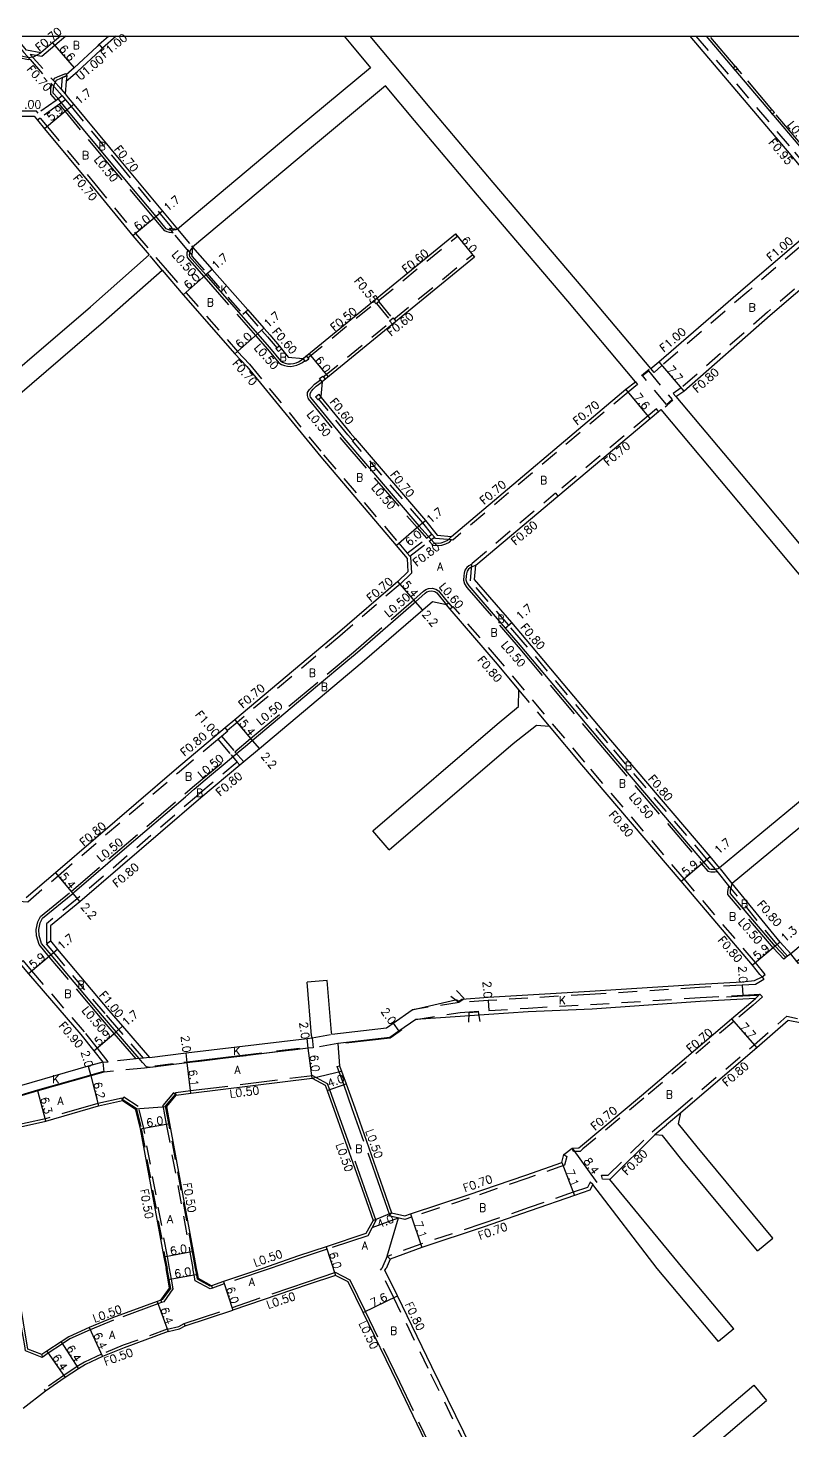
# Model space of a CAD drawing. Header units: metres. Extents: x -8800 to -8000, y -111600 to -110998.
# Drawn here: x -8446.2 to -8293.2, y -111278.8 to -110998.4 of the extents above; entities that cross this region are included whole.
import ezdxf

# ---------------------------------------------------------------- set-up
doc = ezdxf.new("R2010")
doc.units = ezdxf.units.M
doc.header["$LTSCALE"] = 2.5
for name, pattern in [('22320', [2.5, 1.5, -1]), ('22330', [4, 3, -1]), ('51070', [2.5, 1.5, -1])]:
    doc.linetypes.add(name, pattern=pattern)
for name, color, linetype in [('2101000', 7, 'Continuous'), ('2101001', 1, 'Continuous'), ('2102000', 4, 'Continuous'), ('2102001', 191, 'Continuous'), ('2213000', 3, 'Continuous'), ('2227000', 1, 'Continuous'), ('2231000', 4, 'Continuous'), ('2232000', 120, '22320'), ('2233000', 120, '22330'), ('2235000', 4, 'Continuous'), ('5107000', 4, '51070'), ('6165200', 90, '61300'), ('9107000', 139, 'Continuous'), ('9201100', 215, 'Continuous'), ('9201500', 222, 'Continuous'), ('9202100', 82, 'Continuous'), ('9202200', 82, 'Continuous'), ('9203500', 155, 'Continuous'), ('999', 7, 'Continuous')]:
    doc.layers.add(name, color=color, linetype=linetype)
doc.styles.add('Dm_Anotation', font='txt.shx', dxfattribs={"bigfont": 'pscdm.shx'})
doc.linetypes.add('61300', pattern='A,2,-0.75,[1,dmdr.shx,S=0.15,R=0,X=0,Y=0],-0.75', length=3.5)

msp = doc.modelspace()

# ---------------------------------------------------------------- linework, layer by layer
at = {"layer": '2101000'}
for points in [[(-8439.7, -111000), (-8441.27, -111001.33), (-8443.64, -111003.32), (-8446.49, -111002.78), (-8446.83, -111002.4), (-8448.44, -111000.48), (-8448.85, -111000)], [(-8428.57, -111000), (-8431.28, -111002.38), (-8431.94, -111001.62), (-8432.39, -111002.03), (-8436.95, -111006.32), (-8438.53, -111007.69), (-8438.44, -111007.94), (-8438.54, -111009.02), (-8438.76, -111011.52), (-8438.13, -111012.3), (-8437.02, -111013.64), (-8427.65, -111024.95), (-8419.29, -111034.98), (-8416.28, -111038.58)], [(-8447.74, -111015.97), (-8444.94, -111016), (-8444.3, -111016.77), (-8442.87, -111018.49), (-8433.38, -111029.95), (-8425.2, -111039.91), (-8421.95, -111043.73)], [(-8321.67, -111066.46), (-8320.09, -111065.1), (-8302.72, -111050.12), (-8292.57, -111041.42), (-8284.7, -111034.68)], [(-8413.27, -111042.19), (-8409.38, -111046.61), (-8402.25, -111054.72), (-8399.03, -111058.39), (-8398.38, -111059.13), (-8397.85, -111059.73)], [(-8316.66, -111072.04), (-8315.06, -111070.93), (-8297.81, -111055.78), (-8287.69, -111047.12), (-8282.79, -111042.61)], [(-8419.35, -111046.77), (-8415.16, -111051.69), (-8404.8, -111063.49), (-8402.43, -111066.04), (-8387.62, -111084.12), (-8372.6, -111101.79), (-8370.39, -111104.39), (-8370.26, -111107.08), (-8372.26, -111109), (-8384.28, -111119.41), (-8404.81, -111136.64), (-8406.75, -111138.26), (-8416.49, -111146.43), (-8440.69, -111167.22), (-8446.52, -111172.23)], [(-8397.85, -111059.73), (-8396, -111061.93), (-8395.48, -111062.53), (-8394.16, -111064.14)], [(-8381.77, -111079.27), (-8380.76, -111080.45), (-8366.73, -111096.8), (-8364.37, -111099.72), (-8361.48, -111100.01), (-8326.65, -111070.58), (-8324.7, -111069.07)], [(-8387.67, -111072.06), (-8387.56, -111072.2), (-8381.77, -111079.27)], [(-8307.9, -111166.26), (-8309.82, -111164.01), (-8329.65, -111140.76), (-8346.55, -111120.6), (-8349.46, -111117.23), (-8356.9, -111108.64), (-8356.65, -111105.75), (-8340.22, -111091.92), (-8321.76, -111076.4), (-8320.1, -111075), (-8319.78, -111074.73), (-8319.69, -111074.65)], [(-8348.03, -111130.67), (-8352.31, -111125.55), (-8361.79, -111114.51), (-8362.5, -111113.67), (-8365.33, -111113.05), (-8367.26, -111114.72), (-8379.35, -111125.2), (-8399.93, -111142.46), (-8403.06, -111145.09), (-8403.83, -111145.73), (-8411.6, -111152.25), (-8435.83, -111173.06), (-8441.72, -111177.85), (-8441.72, -111180.85), (-8440.28, -111182.56), (-8430.02, -111194.75), (-8427.28, -111197.9), (-8421.88, -111204.17), (-8414.59, -111203.26), (-8390.39, -111200.34), (-8389.36, -111200.23)], [(-8385.42, -111199.5), (-8374.53, -111198.21), (-8373.2, -111197.29), (-8369.38, -111194.64), (-8360.73, -111192.67), (-8360.46, -111192.62), (-8360.07, -111192.92), (-8359.44, -111192.48), (-8354.15, -111192.14), (-8346.24, -111191.63), (-8333.85, -111190.93), (-8311.9, -111189.54), (-8303.39, -111189.06), (-8300.93, -111188.8), (-8299.41, -111188.07), (-8299.83, -111187.56), (-8301.36, -111185.68), (-8315.61, -111168.94), (-8335.48, -111145.64), (-8341.92, -111137.96)], [(-8282.79, -111174.07), (-8291.19, -111181.4), (-8293.69, -111183.45), (-8295.82, -111181.08), (-8305.37, -111169.37)], [(-8282.79, -111207.4), (-8289.37, -111199.73), (-8291.47, -111197.33), (-8294.22, -111196.78), (-8300.47, -111202.22), (-8315.66, -111215.21)], [(-8412.49, -111246.32), (-8413.11, -111242.97), (-8417.84, -111217.34), (-8418.46, -111213.98), (-8416.55, -111211.67), (-8413.61, -111211.3), (-8389.4, -111208.27), (-8386.75, -111209.7), (-8386.37, -111210.77), (-8384.63, -111215.6), (-8378.96, -111231.63), (-8377.2, -111236.73), (-8378.61, -111239.37), (-8386.55, -111242), (-8392.12, -111243.85), (-8399.32, -111246.32)], [(-8448.88, -111246.32), (-8451.85, -111227.71), (-8452.89, -111221.46), (-8451.37, -111218.87), (-8450.1, -111218.56), (-8442.59, -111216.9), (-8432.09, -111213.85), (-8427.27, -111212.77), (-8424.76, -111214.42), (-8423.74, -111218.43), (-8419.01, -111244.06), (-8418.58, -111246.32)], [(-8320.83, -111219.61), (-8329.85, -111228.53)], [(-8333.26, -111229.57), (-8333.85, -111230.71), (-8336.92, -111231.76), (-8345.77, -111234.83), (-8355.2, -111238.09), (-8367.42, -111242.14), (-8373.8, -111244.5), (-8374.59, -111246.32)], [(-8443.44, -111263.56), (-8446.23, -111262.46), (-8446.35, -111261.7), (-8448.63, -111247.9), (-8448.88, -111246.32)], [(-8419.64, -111252.69), (-8417.87, -111250.27), (-8418.16, -111248.6), (-8418.58, -111246.32)], [(-8409.48, -111249.79), (-8412.11, -111248.36), (-8412.25, -111247.56), (-8412.49, -111246.32)], [(-8399.32, -111246.32), (-8407.1, -111248.98), (-8409.48, -111249.79)], [(-8384.72, -111247.72), (-8390.19, -111249.53), (-8405.23, -111254.68)], [(-8382.14, -111249.04), (-8384.72, -111247.72)], [(-8345.81, -111306.37), (-8349.49, -111298.54), (-8365.45, -111266.01), (-8372.33, -111251.84), (-8374.82, -111246.71), (-8374.59, -111246.32)], [(-8350.48, -111314.29), (-8355.68, -111303.84), (-8356.56, -111302.06), (-8372.31, -111269.3), (-8379.17, -111255.15), (-8382.14, -111249.04)], [(-8419.64, -111252.69), (-8420.38, -111252.96), (-8429.28, -111256.21), (-8433.94, -111258.15), (-8438.03, -111260), (-8439.55, -111261), (-8442.41, -111262.89), (-8443.44, -111263.56)], [(-8415.87, -111258.41), (-8414.77, -111257.84), (-8405.23, -111254.68)], [(-8418.18, -111258.97), (-8426.95, -111262.18), (-8431.28, -111263.97), (-8434.67, -111265.52), (-8436.1, -111266.39), (-8438.76, -111268.14), (-8442.66, -111270.9), (-8447.17, -111274.33)], [(-8418.18, -111258.97), (-8415.87, -111258.41)]]:
    msp.add_lwpolyline(points, dxfattribs=at)
at = {"layer": '2101000', "elevation": 9.17}
msp.add_lwpolyline([(-8313.89, -111000), (-8293.67, -111023.77), (-8285.4, -111033.79), (-8284.7, -111034.68)], dxfattribs=at)
at = {"layer": '2101000', "color": 244, "flags": 128}
for points in [[(-8394.16, -111064.14), (-8391.18, -111064.43), (-8360.72, -111039.5)], [(-8356.92, -111044.15), (-8387.38, -111069.08), (-8387.67, -111072.06)]]:
    msp.add_lwpolyline(points, dxfattribs=at)
at = {"layer": '2101000'}
for points in [[(-8488.95, -111215.48), (-8488.88, -111214.08), (-8485.31, -111211.37), (-8469.37, -111199.35), (-8450.63, -111185.11), (-8447.84, -111185.38), (-8446.1, -111187.45), (-8435.6, -111199.6), (-8433.03, -111202.87), (-8431.25, -111205.13), (-8434.14, -111205.91), (-8452.13, -111211.13), (-8455.79, -111212.06), (-8462.14, -111213.87), (-8474.83, -111217.93), (-8484.64, -111220.15), (-8486.66, -111219.59)], [(-8368.62, -111196.55), (-8372.06, -111198.93), (-8373.81, -111200.14), (-8384.21, -111201.37), (-8383.89, -111205.85), (-8382.6, -111209.42), (-8380.87, -111214.24), (-8375.22, -111230.21), (-8373.49, -111235.23), (-8370.85, -111235.81), (-8369.74, -111235.43), (-8358.21, -111231.64), (-8346.68, -111227.71), (-8339.47, -111225.14), (-8339.04, -111223.58), (-8337.36, -111222.29), (-8336.06, -111222.25), (-8335.69, -111221.93), (-8323.5, -111211.78), (-8305.54, -111196.42), (-8301.64, -111193.18), (-8300.75, -111192.36), (-8303.28, -111192.51), (-8311.8, -111192.98), (-8333.37, -111194.54), (-8346.16, -111195.07), (-8354.03, -111195.58), (-8359.78, -111195.95)]]:
    msp.add_lwpolyline(points, close=True, dxfattribs=at)
at = {"layer": '2101001', "color": 244, "flags": 128}
msp.add_lwpolyline([(-8360.72, -111039.5), (-8356.92, -111044.15)], dxfattribs=at)
at = {"layer": '2102000'}
for points in [[(-8383, -111000), (-8381.66, -111001.57), (-8377.73, -111006.29), (-8392.55, -111018.65), (-8416.28, -111038.58)], [(-8321.67, -111066.46), (-8335.17, -111050.39), (-8353.19, -111029.27), (-8365.78, -111014.35), (-8377.77, -111000)], [(-8324.7, -111069.07), (-8338.23, -111052.97), (-8356.32, -111031.76), (-8368.88, -111016.88), (-8374.72, -111009.89), (-8389.51, -111022.23), (-8413.27, -111042.19)], [(-8459.53, -111076.25), (-8433.7, -111054.09), (-8421.95, -111043.73)], [(-8456.92, -111079.29), (-8431.07, -111057.11), (-8419.35, -111046.77)], [(-8316.66, -111072.04), (-8301.1, -111090.51), (-8287.26, -111107.05), (-8282.79, -111112.22)], [(-8319.69, -111074.65), (-8304.13, -111093.12), (-8290.33, -111109.62), (-8282.79, -111118.37)], [(-8377.25, -111158.83), (-8352.37, -111137.56), (-8348.11, -111134.03), (-8348.03, -111130.67)], [(-8374, -111162.63), (-8349.2, -111141.42), (-8344.52, -111137.76), (-8341.92, -111137.96)], [(-8282.79, -111145.48), (-8292.93, -111153.84), (-8307.9, -111166.26)], [(-8282.79, -111150.67), (-8290.36, -111156.9), (-8305.37, -111169.37)], [(-8385.42, -111199.5), (-8385.51, -111199.14), (-8386.39, -111188.79)], [(-8389.36, -111200.23), (-8389.47, -111199.79), (-8390.37, -111189.13)], [(-8297.25, -111240.26), (-8312.4, -111222.05), (-8316.13, -111217.4), (-8315.66, -111215.21)], [(-8300.32, -111242.82), (-8315.47, -111224.62), (-8319.35, -111219.77), (-8320.83, -111219.61)], [(-8320.38, -111246.32), (-8333.26, -111229.57)], [(-8315.16, -111246.32), (-8329.85, -111228.53)], [(-8308.11, -111260.95), (-8320.38, -111246.32)], [(-8305.05, -111258.38), (-8315.16, -111246.32)], [(-8345.81, -111306.37), (-8343.38, -111305.6), (-8338.24, -111302.12), (-8329.13, -111293.53), (-8301.09, -111269.7)], [(-8344.79, -111311.61), (-8344.23, -111311.21), (-8343.81, -111310.92), (-8335.71, -111305.23), (-8326.46, -111296.51), (-8298.5, -111272.74)]]:
    msp.add_lwpolyline(points, dxfattribs=at)
at = {"layer": '2102001'}
for points in [[(-8374, -111162.63), (-8377.25, -111158.83)], [(-8386.39, -111188.79), (-8390.37, -111189.13)], [(-8300.32, -111242.82), (-8297.25, -111240.26)], [(-8305.05, -111258.38), (-8308.11, -111260.95)], [(-8301.09, -111269.7), (-8298.5, -111272.74)]]:
    msp.add_lwpolyline(points, dxfattribs=at)
at = {"layer": '2213000'}
for points in [[(-8451.07, -111000), (-8449.74, -111001.58), (-8448.13, -111003.49), (-8447.77, -111003.89), (-8446.09, -111004.23), (-8444.95, -111004.05), (-8443.64, -111003.32)], [(-8284.7, -111034.68), (-8283.27, -111033.5), (-8283.15, -111033.33), (-8283.05, -111033.12), (-8283.01, -111032.95), (-8283, -111032.7), (-8283.05, -111032.51), (-8283.14, -111032.27), (-8283.39, -111031.97), (-8285.43, -111029.58), (-8303.85, -111007.85), (-8310.52, -111000)], [(-8416.28, -111038.58), (-8416.65, -111038.71), (-8417.04, -111038.79), (-8417.43, -111038.8), (-8417.54, -111038.79), (-8417.82, -111038.76), (-8418.2, -111038.66), (-8418.56, -111038.51), (-8420.59, -111036.07), (-8428.91, -111026.1), (-8438.33, -111014.72), (-8440.29, -111012.34), (-8441.13, -111011.4), (-8441.09, -111010.37), (-8440.92, -111009.54), (-8440.51, -111008.78), (-8439.64, -111008.37), (-8439.38, -111008.27), (-8438.44, -111007.94)], [(-8413.27, -111042.19), (-8413.5, -111042.43), (-8413.69, -111042.71), (-8413.83, -111043.03), (-8413.86, -111043.18), (-8413.91, -111043.36), (-8413.93, -111043.7), (-8413.9, -111044.04), (-8410.66, -111047.73), (-8400.31, -111059.51), (-8397.92, -111062.23), (-8395.72, -111064.91)], [(-8389.71, -111072.26), (-8383.07, -111080.36), (-8368.03, -111097.9), (-8364.99, -111101.28), (-8364.09, -111101.34), (-8363.55, -111101.29), (-8362.85, -111101.04), (-8362.23, -111100.72), (-8361.48, -111100.01)], [(-8356.65, -111105.75), (-8357.77, -111106.28), (-8358.09, -111106.57), (-8358.37, -111106.96), (-8358.5, -111107.46), (-8358.55, -111107.93), (-8358.63, -111108.7), (-8358.45, -111109.29), (-8358.05, -111109.9), (-8350.75, -111118.35), (-8347.82, -111121.73), (-8330.94, -111141.87), (-8311.12, -111165.11), (-8309.96, -111166.46), (-8309.61, -111166.53), (-8309.26, -111166.55), (-8308.91, -111166.54), (-8308.74, -111166.51), (-8308.56, -111166.48), (-8308.21, -111166.39), (-8307.9, -111166.26)], [(-8369.14, -111113.43), (-8368.7, -111113.05), (-8366.77, -111111.36), (-8366.41, -111111.08), (-8365.98, -111110.92), (-8365.44, -111110.87), (-8364.86, -111110.99), (-8364.42, -111111.29), (-8362.5, -111113.67)], [(-8382.24, -111124.75), (-8380.78, -111123.52), (-8375.8, -111119.21)], [(-8402.69, -111141.9), (-8401.34, -111140.77), (-8388.29, -111129.83)], [(-8406.74, -111145.3), (-8404.18, -111143.15)], [(-8414.72, -111152.03), (-8412.95, -111150.51), (-8409.87, -111147.92)], [(-8436.89, -111171.08), (-8426.86, -111162.46)], [(-8282.79, -111177.39), (-8289.58, -111183.31), (-8290.95, -111184.41), (-8292.15, -111185.37), (-8292.44, -111185.01), (-8293.69, -111183.45), (-8294.32, -111183.94), (-8294.68, -111184.21), (-8296.82, -111181.91), (-8305.76, -111171.41), (-8305.74, -111171.05), (-8305.7, -111170.7), (-8305.64, -111170.35), (-8305.63, -111170.31), (-8305.56, -111170), (-8305.46, -111169.66), (-8305.37, -111169.37)], [(-8389.36, -111200.23), (-8389.16, -111202.22), (-8390.14, -111202.32), (-8414.35, -111205.24), (-8421.76, -111206.17), (-8422.48, -111206.02), (-8423.3, -111205.14), (-8423.95, -111204.38), (-8428.56, -111199.02), (-8431.3, -111195.87), (-8441.58, -111183.65), (-8443.52, -111181.35), (-8443.97, -111179.75), (-8444.05, -111178.6), (-8443.78, -111177.22), (-8443.31, -111176.32)], [(-8431.25, -111205.13), (-8431.04, -111207.12), (-8433.61, -111207.83), (-8444.23, -111210.82), (-8451.61, -111213.06), (-8455.37, -111214.02), (-8461.49, -111215.77), (-8474.38, -111219.96), (-8476.42, -111220.64), (-8482.14, -111221.7), (-8483.02, -111221.87), (-8484.25, -111222.11), (-8484.64, -111220.15)]]:
    msp.add_lwpolyline(points, dxfattribs=at)
at = {"layer": '2213000', "color": 244, "flags": 128}
for points in [[(-8395.72, -111064.91), (-8395.29, -111065.19), (-8394.76, -111065.38), (-8394.22, -111065.48), (-8393.67, -111065.5), (-8393.12, -111065.44), (-8392.58, -111065.3), (-8392.07, -111065.08), (-8391.6, -111064.79), (-8391.18, -111064.43)], [(-8389.71, -111072.26), (-8389.8, -111071.8), (-8389.78, -111071.4), (-8389.49, -111070.95), (-8389.16, -111070.53), (-8388.58, -111069.97), (-8387.38, -111069.08)]]:
    msp.add_lwpolyline(points, dxfattribs=at)
at = {"layer": '2227000'}
for points in [[(-8375.8, -111119.21), (-8369.14, -111113.43)], [(-8388.29, -111129.83), (-8382.24, -111124.75)], [(-8404.18, -111143.15), (-8402.69, -111141.9)], [(-8409.87, -111147.92), (-8406.74, -111145.3)], [(-8426.86, -111162.46), (-8414.72, -111152.03)], [(-8443.31, -111176.32), (-8437.25, -111171.39), (-8436.89, -111171.08)]]:
    msp.add_lwpolyline(points, dxfattribs=at)
at = {"layer": '2231000'}
msp.add_lwpolyline([(-8438.54, -111009.02), (-8436.28, -111007.06), (-8431.72, -111002.77), (-8431.28, -111002.38)], dxfattribs=at)
at = {"layer": '2232000'}
for points in [[(-8449.76, -111000), (-8448.98, -111000.93), (-8447.36, -111002.86), (-8447.01, -111003.25), (-8445.74, -111004.68), (-8441.43, -111009.56), (-8439.33, -111011.94), (-8438.69, -111012.71), (-8437.56, -111014.08), (-8428.19, -111025.4), (-8419.83, -111035.43), (-8417.3, -111038.45)], [(-8438.62, -111000), (-8440.82, -111001.86), (-8443.44, -111004.06), (-8445.73, -111003.64)], [(-8431.94, -111001.62), (-8430.08, -111000)], [(-8312.65, -111000), (-8292.95, -111023.16), (-8284.45, -111033.16), (-8279.5, -111038.83), (-8278.1, -111040.5), (-8266.39, -111054.42), (-8242.93, -111082.1), (-8224.4, -111103.94), (-8216.62, -111113.11), (-8214.46, -111115.61), (-8211.51, -111119.02), (-8212.25, -111119.67), (-8214.98, -111116.43)], [(-8445.73, -111003.64), (-8441.12, -111008.86), (-8439.58, -111010.59), (-8438.76, -111011.52)], [(-8438.44, -111007.94), (-8439.38, -111008.27), (-8439.58, -111010.59)], [(-8439.33, -111011.94), (-8440.55, -111012.82), (-8444.13, -111015.41)], [(-8444.13, -111015.41), (-8444.46, -111015), (-8448.07, -111014.97), (-8451.57, -111017.65), (-8460.09, -111024.77), (-8479.46, -111041.25), (-8488.24, -111049.29), (-8503.71, -111061.71), (-8522.83, -111077.82), (-8524.82, -111079.5)], [(-8438.69, -111012.71), (-8439.91, -111013.59), (-8443.73, -111016.36), (-8444.3, -111016.77)], [(-8443.73, -111016.36), (-8442.33, -111018.04), (-8432.84, -111029.5), (-8424.67, -111039.46), (-8418.75, -111046.4), (-8414.63, -111051.24), (-8404.28, -111063.02), (-8401.9, -111065.58), (-8387.08, -111083.68), (-8372.06, -111101.33), (-8370.35, -111103.35), (-8369.84, -111103.96), (-8369.7, -111104.11), (-8369.54, -111107.37), (-8371.79, -111109.52), (-8383.83, -111119.95), (-8404.37, -111137.17), (-8406.3, -111138.79)], [(-8284.05, -111035.43), (-8291.92, -111042.18), (-8302.07, -111050.88), (-8319.44, -111065.85), (-8321, -111067.2), (-8321.67, -111066.46)], [(-8282.79, -111041.56), (-8283.34, -111042.02), (-8288.21, -111046.51), (-8298.33, -111055.18), (-8315.56, -111070.3), (-8317.18, -111071.43), (-8316.66, -111072.04)], [(-8419.35, -111046.77), (-8421.95, -111043.73)], [(-8402.7, -111055.12), (-8399.48, -111058.78), (-8398.83, -111059.53), (-8398.31, -111060.12), (-8396.46, -111062.32)], [(-8324.7, -111069.07), (-8324.3, -111069.65), (-8326.21, -111071.13), (-8361.26, -111100.74), (-8361.49, -111100.71), (-8364.73, -111100.39), (-8364.92, -111100.15), (-8365.43, -111099.53), (-8367.27, -111097.25), (-8381.29, -111080.91), (-8381.21, -111080.84), (-8380.76, -111080.45)], [(-8381.21, -111080.84), (-8382.23, -111079.66), (-8388.03, -111072.58)], [(-8320.1, -111075), (-8320.55, -111074.46), (-8322.21, -111075.86), (-8340.67, -111091.39)], [(-8293.69, -111183.45), (-8294.32, -111183.94), (-8296.43, -111181.6), (-8305.63, -111170.31), (-8306.03, -111169.82), (-8308.37, -111166.95), (-8308.74, -111166.51), (-8310.43, -111164.53), (-8330.26, -111141.28), (-8347.16, -111121.12), (-8350.07, -111117.76), (-8357.74, -111108.89), (-8357.44, -111105.57), (-8357.41, -111105.34), (-8340.73, -111091.31), (-8340.67, -111091.39), (-8340.22, -111091.92)], [(-8370.35, -111103.35), (-8366.49, -111100.36), (-8365.43, -111099.53)], [(-8369.84, -111103.96), (-8365.96, -111100.95), (-8364.92, -111100.15)], [(-8299.41, -111188.07), (-8298.79, -111187.57), (-8300.75, -111185.17), (-8315, -111168.42), (-8334.87, -111145.12), (-8351.7, -111125.03), (-8361.18, -111113.99), (-8361.33, -111114.12), (-8361.79, -111114.51)], [(-8341.92, -111137.96), (-8348.03, -111130.67)], [(-8449.99, -111172.81), (-8446.25, -111173.05), (-8440.17, -111167.83), (-8415.97, -111147.04), (-8408.24, -111140.55), (-8407.47, -111139.91), (-8406.23, -111138.87), (-8406.3, -111138.79), (-8406.75, -111138.26)], [(-8408.24, -111140.55), (-8405.58, -111143.67), (-8404.35, -111145.12), (-8403.83, -111145.73)], [(-8407.47, -111139.91), (-8404.81, -111143.03), (-8403.06, -111145.09)], [(-8404.35, -111145.12), (-8412.12, -111151.64), (-8436.34, -111172.45), (-8442.52, -111177.47), (-8442.52, -111181.46)], [(-8305.37, -111169.37), (-8307.82, -111166.36), (-8307.9, -111166.26)], [(-8421.88, -111204.17), (-8423.1, -111204.29), (-8428.03, -111198.56), (-8430.78, -111195.4), (-8441.05, -111183.2), (-8442.52, -111181.46), (-8441.72, -111180.85)], [(-8431.25, -111205.13), (-8430.19, -111205.02), (-8432.32, -111202.31), (-8434.91, -111199.03), (-8445.42, -111186.86), (-8447.16, -111184.8), (-8447.84, -111185.38)], [(-8300.75, -111192.36), (-8299.84, -111191.53), (-8299.36, -111192.04), (-8301.17, -111193.71), (-8305.09, -111196.96), (-8323.04, -111212.32), (-8335.24, -111222.46), (-8335.79, -111222.94), (-8337.12, -111222.98), (-8337.36, -111222.29)], [(-8329.85, -111228.53), (-8331.35, -111228.47), (-8331.55, -111227.66), (-8330.17, -111227.71), (-8321.37, -111219.02), (-8319.04, -111217.06), (-8316.18, -111214.6), (-8300.99, -111201.62), (-8294.45, -111195.91), (-8292.34, -111196.34)], [(-8412.69, -111246.32), (-8413.31, -111243), (-8418.03, -111217.38), (-8418.67, -111213.92), (-8416.7, -111211.54), (-8417.09, -111211.22), (-8419.21, -111213.78), (-8418.53, -111217.47), (-8413.8, -111243.09), (-8413.2, -111246.32)], [(-8417.87, -111246.32), (-8418.32, -111243.93), (-8423.05, -111218.28), (-8424.15, -111213.99), (-8427.05, -111212.07), (-8427.33, -111212.49), (-8424.59, -111214.3), (-8423.54, -111218.39), (-8418.81, -111244.02), (-8418.38, -111246.32)], [(-8315.66, -111215.21), (-8318.53, -111217.67), (-8320.83, -111219.61)], [(-8339.04, -111223.58), (-8338.43, -111223.99), (-8338.89, -111225.67), (-8346.45, -111228.37), (-8357.98, -111232.31), (-8369.52, -111236.09), (-8370.81, -111236.53), (-8374.02, -111235.83), (-8373.87, -111235.66), (-8373.49, -111235.23)], [(-8333.26, -111229.57), (-8333.79, -111229.07), (-8334.34, -111230.13), (-8337.17, -111231.11), (-8346, -111234.17), (-8355.42, -111237.43), (-8367.65, -111241.47), (-8374.32, -111243.94)], [(-8373.8, -111244.5), (-8374.32, -111243.94), (-8374.39, -111243.86), (-8375.46, -111246.32)], [(-8443.38, -111264.12), (-8446.68, -111262.82), (-8446.85, -111261.79), (-8449.12, -111247.98), (-8449.38, -111246.32)], [(-8419.3, -111252.57), (-8417.66, -111250.32), (-8417.97, -111248.57), (-8418.38, -111246.32)], [(-8418.98, -111252.99), (-8417.13, -111250.44), (-8417.47, -111248.48), (-8417.87, -111246.32)], [(-8409.78, -111250.43), (-8412.74, -111248.81), (-8412.94, -111247.68), (-8413.2, -111246.32)], [(-8409.74, -111249.88), (-8412.29, -111248.49), (-8412.45, -111247.59), (-8412.69, -111246.32)], [(-8346.53, -111306.71), (-8350.21, -111298.89), (-8366.17, -111266.36), (-8373.05, -111252.19), (-8375.72, -111246.69), (-8375.46, -111246.32)], [(-8409.32, -111250.27), (-8409.78, -111250.43)], [(-8409.48, -111249.79), (-8409.74, -111249.88)], [(-8409.48, -111249.79), (-8409.32, -111250.27)], [(-8419.3, -111252.57), (-8419.64, -111252.69)], [(-8419.64, -111252.69), (-8419.47, -111253.16)], [(-8418.98, -111252.99), (-8419.47, -111253.16)], [(-8418.36, -111258.5), (-8427.13, -111261.71), (-8431.48, -111263.51), (-8434.9, -111265.08), (-8436.37, -111265.97), (-8439.04, -111267.73), (-8442.95, -111270.49)], [(-8418.36, -111258.5), (-8416.03, -111257.94)], [(-8416.03, -111257.94), (-8414.93, -111257.37)], [(-8414.77, -111257.84), (-8414.93, -111257.37)], [(-8443.44, -111263.56), (-8443.38, -111264.12)], [(-8442.95, -111270.49), (-8442.66, -111270.9)]]:
    msp.add_lwpolyline(points, dxfattribs=at)
at = {"layer": '2232000', "color": 244}
for points in [[(-8376.09, -111052.86), (-8360.34, -111039.97), (-8360.72, -111039.5)], [(-8373.01, -111056.54), (-8357.3, -111043.68), (-8356.92, -111044.15)], [(-8390.24, -111064.31), (-8376.77, -111053.28)], [(-8376.48, -111053.44), (-8373.76, -111056.76)], [(-8376.06, -111053.09), (-8373.33, -111056.42)], [(-8387.14, -111068.11), (-8373.7, -111057.11)]]:
    msp.add_lwpolyline(points, dxfattribs=at)
at = {"layer": '2233000'}
for points in [[(-8445.74, -111004.68), (-8446.1, -111004.74), (-8448.04, -111004.35), (-8448.51, -111003.82), (-8450.18, -111001.84), (-8451.72, -111000)], [(-8304.82, -111005.99), (-8309.91, -111000)], [(-8297.46, -111014.66), (-8303.47, -111007.53), (-8304.34, -111006.55)], [(-8440.55, -111012.82), (-8440.67, -111012.67), (-8441.63, -111011.58), (-8441.59, -111010.31), (-8441.43, -111009.56)], [(-8441.12, -111008.86), (-8440.88, -111008.39), (-8439.83, -111007.9), (-8438.61, -111007.47), (-8438.53, -111007.69)], [(-8417.13, -111039.29), (-8417.45, -111039.3), (-8417.91, -111039.26), (-8418.36, -111039.14), (-8418.86, -111038.92), (-8420.98, -111036.39), (-8429.3, -111026.42), (-8438.71, -111015.04), (-8439.91, -111013.59)], [(-8291.72, -111021.42), (-8296.96, -111015.26)], [(-8414.25, -111042.74), (-8414.3, -111042.87), (-8414.4, -111043.28), (-8414.44, -111043.71), (-8414.38, -111044.25), (-8411.03, -111048.06), (-8400.69, -111059.84), (-8398.3, -111062.55), (-8396.06, -111065.29)], [(-8390.2, -111072.35), (-8390.18, -111072.47), (-8383.46, -111080.68), (-8368.4, -111098.23), (-8366.49, -111100.36)], [(-8365.96, -111100.95), (-8365.23, -111101.77), (-8364.08, -111101.84), (-8363.44, -111101.78), (-8362.65, -111101.5), (-8361.93, -111101.14), (-8361.49, -111100.71)], [(-8357.44, -111105.57), (-8358.05, -111105.86), (-8358.46, -111106.23), (-8358.82, -111106.75), (-8358.99, -111107.37), (-8359.05, -111107.87), (-8359.14, -111108.75), (-8358.91, -111109.5), (-8358.45, -111110.21), (-8351.12, -111118.67), (-8348.2, -111122.05), (-8331.33, -111142.19), (-8311.5, -111165.43), (-8310.23, -111166.92), (-8309.68, -111167.02), (-8309.27, -111167.05), (-8308.86, -111167.04), (-8308.45, -111166.97), (-8308.37, -111166.95)], [(-8404.81, -111143.03), (-8401.67, -111140.39), (-8381.1, -111123.14), (-8369.03, -111112.68), (-8367.09, -111110.97), (-8366.66, -111110.64), (-8366.09, -111110.42), (-8365.41, -111110.36), (-8364.65, -111110.52), (-8364.08, -111110.91), (-8362.12, -111113.35)], [(-8361.33, -111114.12), (-8362.05, -111113.28), (-8362.12, -111113.35), (-8362.5, -111113.67)], [(-8424.55, -111204.44), (-8428.94, -111199.34), (-8431.68, -111196.2), (-8441.93, -111184.02), (-8443.97, -111181.59), (-8444.47, -111179.84), (-8444.56, -111178.57), (-8444.25, -111177.05), (-8443.71, -111176), (-8437.58, -111171), (-8413.27, -111150.13), (-8405.58, -111143.67)], [(-8294.68, -111184.21), (-8295.07, -111184.53), (-8297.19, -111182.24), (-8306.26, -111171.58), (-8306.24, -111171.01), (-8306.2, -111170.63), (-8306.13, -111170.25), (-8306.04, -111169.87), (-8306.03, -111169.82)], [(-8373.87, -111235.66), (-8375.69, -111230.38), (-8381.34, -111214.41), (-8383.07, -111209.59), (-8384.37, -111205.99), (-8383.89, -111205.85)], [(-8416.55, -111211.67), (-8416.61, -111211.17), (-8413.67, -111210.8), (-8389.3, -111207.76), (-8386.35, -111209.35), (-8385.9, -111210.6), (-8384.16, -111215.43), (-8378.49, -111231.47), (-8376.65, -111236.77), (-8378.26, -111239.79), (-8386.39, -111242.48), (-8391.96, -111244.32), (-8397.78, -111246.32)], [(-8427.27, -111212.77), (-8427.33, -111212.49), (-8427.37, -111212.28), (-8432.21, -111213.36), (-8442.71, -111216.42), (-8450.21, -111218.07), (-8451.7, -111218.43)], [(-8397.78, -111246.32), (-8406.94, -111249.45), (-8409.32, -111250.27)], [(-8384.68, -111247.18), (-8390.35, -111249.06), (-8405.38, -111254.2)], [(-8381.76, -111248.67), (-8384.68, -111247.18)], [(-8356.12, -111301.84), (-8371.85, -111269.09), (-8378.72, -111254.94), (-8381.76, -111248.67)], [(-8419.47, -111253.16), (-8420.21, -111253.43), (-8429.09, -111256.68), (-8433.74, -111258.61), (-8437.79, -111260.44), (-8439.28, -111261.42), (-8442.14, -111263.3), (-8443.38, -111264.12)], [(-8414.93, -111257.37), (-8405.38, -111254.2)]]:
    msp.add_lwpolyline(points, dxfattribs=at)
at = {"layer": '2233000', "color": 244, "flags": 128}
for points in [[(-8396.06, -111065.29), (-8395.51, -111065.65), (-8394.89, -111065.86), (-8394.27, -111065.98), (-8393.65, -111066), (-8393.02, -111065.93), (-8392.42, -111065.77), (-8391.84, -111065.53), (-8391.31, -111065.2), (-8390.86, -111064.82)], [(-8390.2, -111072.35), (-8390.3, -111071.84), (-8390.27, -111071.24), (-8389.9, -111070.66), (-8389.53, -111070.2), (-8388.91, -111069.59), (-8387.69, -111068.69)]]:
    msp.add_lwpolyline(points, dxfattribs=at)
at = {"layer": '2235000'}
for points in [[(-8305.18, -111006.3), (-8304.82, -111005.99), (-8304.34, -111006.55), (-8304.7, -111006.86)], [(-8297.82, -111014.97), (-8297.46, -111014.66), (-8296.96, -111015.26), (-8297.32, -111015.56)], [(-8396, -111061.93), (-8395.48, -111062.53), (-8396.08, -111063.06), (-8396.61, -111062.45), (-8396.46, -111062.32)], [(-8388.07, -111071.58), (-8387.81, -111071.89), (-8387.56, -111072.2), (-8388.03, -111072.58), (-8388.18, -111072.7), (-8388.69, -111072.08)]]:
    msp.add_lwpolyline(points, close=True, dxfattribs=at)
at = {"layer": '2235000', "color": 244}
for points in [[(-8377.09, -111052.9), (-8376.47, -111052.39), (-8375.96, -111053.01), (-8376.58, -111053.52)], [(-8372.63, -111057), (-8373.32, -111057.57), (-8373.89, -111056.88), (-8373.2, -111056.31)], [(-8391.18, -111064.43), (-8390.56, -111063.93), (-8390.05, -111064.55), (-8390.67, -111065.05)], [(-8387.88, -111068.46), (-8387.26, -111067.95), (-8386.76, -111068.57), (-8387.38, -111069.08)]]:
    msp.add_lwpolyline(points, close=True, dxfattribs=at)
at = {"layer": '5107000'}
for points in [[(-8413.42, -111043.68), (-8413.86, -111043.18), (-8414.25, -111042.74), (-8414.33, -111042.64), (-8417.13, -111039.29), (-8417.89, -111038.38), (-8417.3, -111038.45), (-8416.28, -111038.58), (-8413.5, -111041.93), (-8413.27, -111042.19)], [(-8413.27, -111042.19), (-8413.42, -111043.68), (-8413.45, -111043.95), (-8410.36, -111047.47), (-8403.23, -111055.58), (-8402.7, -111055.12), (-8402.25, -111054.72)], [(-8282.79, -111176.63), (-8289.89, -111182.92), (-8292.44, -111185.01), (-8293.69, -111183.45)], [(-8299.41, -111188.07), (-8299.03, -111188.58), (-8300.76, -111189.57), (-8303.39, -111189.72), (-8311.9, -111190.19), (-8333.85, -111191.58), (-8346.24, -111192.29), (-8354.15, -111192.8), (-8359.99, -111193.17), (-8369.38, -111194.64)], [(-8368.62, -111196.55), (-8359.78, -111195.16), (-8354.03, -111194.79), (-8346.16, -111194.28), (-8333.73, -111193.58), (-8311.8, -111192.19), (-8303.28, -111191.72), (-8299.84, -111191.53)], [(-8389.36, -111200.23), (-8385.42, -111199.5)], [(-8384.21, -111201.37), (-8389.16, -111202.22), (-8390.14, -111202.32), (-8414.35, -111205.24), (-8421.76, -111206.17), (-8422.89, -111206.28), (-8431.04, -111207.12), (-8433.61, -111207.83), (-8444.23, -111210.82), (-8451.61, -111213.06), (-8455.37, -111214.02), (-8461.49, -111215.77), (-8474.38, -111219.96), (-8476.42, -111220.64), (-8482.14, -111221.7), (-8483.02, -111221.87), (-8484.25, -111222.11), (-8493.74, -111220.15), (-8494.28, -111220.04), (-8495.89, -111219.71)], [(-8389.16, -111202.22), (-8390.14, -111202.32), (-8414.35, -111205.24), (-8421.76, -111206.17)], [(-8421.88, -111204.17), (-8423.1, -111204.29), (-8424.55, -111204.44), (-8430.19, -111205.02)]]:
    msp.add_lwpolyline(points, dxfattribs=at)
msp.add_lwpolyline([(-8323.29, -111067.86), (-8322.15, -111066.88), (-8317.38, -111072.66), (-8318.51, -111073.64)], close=True, dxfattribs=at)
at = {"layer": '6165200'}
for points in [[(-8323.5, -111067.84), (-8321.99, -111066.54)], [(-8318.78, -111074.06), (-8318.41, -111073.75), (-8317.26, -111072.76)], [(-8361.66, -111191.88), (-8360.07, -111193.11), (-8358.98, -111192.35), (-8360.53, -111190.76)], [(-8306.51, -111192.05), (-8303.27, -111191.87), (-8300.32, -111191.7)], [(-8355.78, -111196.98), (-8356.09, -111195.05), (-8356.37, -111195.08), (-8358.02, -111195.25), (-8358.14, -111197.1), (-8358.14, -111197.13)], [(-8371.43, -111198.67), (-8371.97, -111199.05), (-8373.75, -111200.28), (-8382.61, -111201.33)], [(-8391.9, -111202.38), (-8396.47, -111202.93)], [(-8417.13, -111205.44), (-8420.83, -111205.9)], [(-8399.44, -111203.29), (-8414.37, -111205.09), (-8415.01, -111205.17)], [(-8431.09, -111206.97), (-8433.65, -111207.69), (-8444.27, -111210.68), (-8451.65, -111212.92), (-8455.41, -111213.87), (-8455.63, -111213.94)]]:
    msp.add_lwpolyline(points, dxfattribs=at)
at = {"layer": '9107000'}
msp.add_lwpolyline([(-8284.7, -111034.68), (-8283.27, -111033.5), (-8283.15, -111033.33), (-8283.05, -111033.12), (-8283.01, -111032.95), (-8283, -111032.7), (-8283.05, -111032.51), (-8283.14, -111032.27), (-8283.39, -111031.97), (-8285.43, -111029.58), (-8303.85, -111007.85), (-8310.52, -111000)], dxfattribs=at)
at = {"layer": '9201100'}
for points in [[(-8441.27, -111001.33), (-8436.95, -111006.32)], [(-8438.33, -111014.72), (-8442.87, -111018.49)], [(-8437.02, -111013.64), (-8438.33, -111014.72)], [(-8420.59, -111036.07), (-8425.2, -111039.91)], [(-8419.29, -111034.98), (-8420.59, -111036.07)], [(-8410.66, -111047.73), (-8415.16, -111051.69)], [(-8409.38, -111046.61), (-8410.66, -111047.73)], [(-8400.31, -111059.51), (-8404.8, -111063.49)], [(-8399.03, -111058.39), (-8400.31, -111059.51)], [(-8320.09, -111065.1), (-8315.06, -111070.93)], [(-8321.76, -111076.4), (-8326.65, -111070.58)], [(-8372.6, -111101.79), (-8368.03, -111097.9)], [(-8368.03, -111097.9), (-8366.73, -111096.8)], [(-8368.7, -111113.05), (-8372.26, -111109)], [(-8367.26, -111114.72), (-8368.7, -111113.05)], [(-8350.75, -111118.35), (-8349.46, -111117.23)], [(-8404.81, -111136.64), (-8401.34, -111140.77)], [(-8401.34, -111140.77), (-8399.93, -111142.46)], [(-8315.61, -111168.94), (-8311.12, -111165.11)], [(-8311.12, -111165.11), (-8309.82, -111164.01)], [(-8440.69, -111167.22), (-8437.25, -111171.39)], [(-8437.25, -111171.39), (-8435.83, -111173.06)], [(-8440.28, -111182.56), (-8441.58, -111183.65)], [(-8296.82, -111181.91), (-8301.36, -111185.68)], [(-8295.82, -111181.08), (-8296.82, -111181.91)], [(-8441.58, -111183.65), (-8446.1, -111187.45)], [(-8303.39, -111189.72), (-8303.28, -111191.72)], [(-8354.15, -111192.8), (-8354.03, -111194.79)], [(-8373.2, -111197.29), (-8372.06, -111198.93)], [(-8305.54, -111196.42), (-8300.47, -111202.22)], [(-8433.03, -111202.87), (-8428.56, -111199.02)], [(-8428.56, -111199.02), (-8427.28, -111197.9)], [(-8390.14, -111202.32), (-8390.39, -111200.34)], [(-8389.4, -111208.27), (-8390.14, -111202.32)], [(-8434.14, -111205.91), (-8433.61, -111207.83)], [(-8414.35, -111205.24), (-8414.59, -111203.26)], [(-8413.61, -111211.3), (-8414.35, -111205.24)], [(-8433.61, -111207.83), (-8432.09, -111213.85)], [(-8442.59, -111216.9), (-8444.23, -111210.82)], [(-8386.37, -111210.77), (-8382.6, -111209.42)], [(-8423.74, -111218.43), (-8417.84, -111217.34)], [(-8337.36, -111222.29), (-8332.48, -111229.13)], [(-8339.47, -111225.14), (-8336.92, -111231.76)], [(-8377.2, -111236.73), (-8373.49, -111235.23)], [(-8369.74, -111235.43), (-8367.42, -111242.14)], [(-8386.55, -111242), (-8384.72, -111247.72)], [(-8413.11, -111242.97), (-8419.01, -111244.06)], [(-8412.25, -111247.56), (-8418.16, -111248.6)], [(-8407.1, -111248.98), (-8405.23, -111254.68)], [(-8420.38, -111252.96), (-8418.18, -111258.97)], [(-8379.17, -111255.15), (-8372.33, -111251.84)], [(-8433.94, -111258.15), (-8431.28, -111263.97)], [(-8439.55, -111261), (-8436.1, -111266.39)], [(-8442.41, -111262.89), (-8438.76, -111268.14)]]:
    msp.add_lwpolyline(points, dxfattribs=at)
at = {"layer": '9201100', "color": 244, "flags": 128}
for points in [[(-8360.72, -111039.5), (-8356.92, -111044.15)], [(-8390, -111063.47), (-8386.19, -111068.11)]]:
    msp.add_lwpolyline(points, dxfattribs=at)
at = {"layer": '9202200'}
for points in [[(-8389.4, -111208.27), (-8383.51, -111206.9)], [(-8424.76, -111214.42), (-8418.46, -111213.98)], [(-8377.38, -111238.14), (-8372.1, -111236.25)], [(-8374.39, -111243.86), (-8372.1, -111236.25)]]:
    msp.add_lwpolyline(points, dxfattribs=at)
at = {"layer": '999'}
msp.add_lwpolyline([(-8800, -111000), (-8000, -111000), (-8000, -111600), (-8800, -111600)], close=True, dxfattribs=at)

# ---------------------------------------------------------------- texts
at = {"layer": '9201500', "style": 'Dm_Anotation'}
for s, rotation, p in [('6.6', 310.9246, (-8440.08, -111002.55)), ('1.7', 39.6416, (-8435.98, -111013.75)), ('5.9', 39.6395, (-8441.57, -111017.09)), ('1.7', 39.8328, (-8418.25, -111035.16)), ('6.0', 39.8322, (-8424.19, -111038.94)), ('1.7', 41.3051, (-8408.59, -111046.72)), ('6.0', 41.303, (-8414.18, -111050.69)), ('1.7', 41.3054, (-8398.19, -111058.37)), ('6.0', 41.6022, (-8403.82, -111062.49)), ('7.7', 310.7753, (-8318.55, -111066.74)), ('7.6', 310.0653, (-8325.16, -111072.2)), ('1.7', 40.3707, (-8365.69, -111097.5)), ('6.0', 40.3758, (-8369.9, -111102.03)), ('5.4', 311.3258, (-8371.46, -111109.76)), ('2.2', 310.9911, (-8367.5, -111115.61)), ('1.7', 40.8611, (-8347.76, -111116.82)), ('5.4', 309.9857, (-8404.03, -111137.42)), ('2.2', 309.9851, (-8399.71, -111143.97)), ('1.7', 40.4653, (-8308.13, -111163.61)), ('5.9', 40.4639, (-8314.64, -111167.99)), ('5.4', 309.5661, (-8439.92, -111168.01)), ('2.2', 310.4109, (-8435.73, -111174.1)), ('1.7', 40.0901, (-8439.47, -111182.75)), ('1.3', 39.5867, (-8294.87, -111181.19)), ('5.9', 40.0411, (-8445.13, -111186.5)), ('5.9', 39.6904, (-8300.39, -111184.74)), ('2.0', 273.1898, (-8304.15, -111185.92)), ('2.0', 273.6972, (-8355.23, -111188.95)), ('1.7', 40.8042, (-8426.53, -111198.02)), ('2.0', 304.9631, (-8375.72, -111194.93)), ('2.0', 277.109, (-8391.9, -111197.16)), ('7.7', 311.1306, (-8303.98, -111198.05)), ('5.9', 40.8072, (-8432.07, -111201.91)), ('2.0', 276.9401, (-8415.61, -111199.87)), ('2.0', 285.5705, (-8435.6, -111203.03)), ('6.0', 277.1172, (-8389.87, -111203.7)), ('6.1', 276.9404, (-8414.07, -111206.67)), ('4.0', 19.779, (-8385.97, -111210.15)), ('6.2', 284.1723, (-8433.14, -111209.26)), ('6.3', 285.0945, (-8443.73, -111212.29)), ('6.0', 10.4574, (-8422.38, -111218.08)), ('8.4', 305.5303, (-8335.19, -111224.92)), ('7.1', 291.0384, (-8338.67, -111226.92)), ('4.0', 21.9525, (-8376.03, -111238.3)), ('7.1', 289.1057, (-8369.01, -111237.24)), ('6.0', 10.4751, (-8417.65, -111243.71)), ('6.0', 287.6904, (-8386.03, -111243.31)), ('6.0', 10.0207, (-8416.8, -111248.26)), ('6.0', 288.2335, (-8406.57, -111250.28)), ('7.6', 25.8849, (-8377.24, -111254.1)), ('6.4', 290.0645, (-8419.74, -111254.43)), ('6.4', 302.6206, (-8438.61, -111262.3)), ('6.4', 294.588, (-8433.18, -111259.56)), ('6.4', 304.8238, (-8441.42, -111264.14))]:
    msp.add_text(s, height=1.6, rotation=rotation, dxfattribs=at).set_placement(p)
at = {"layer": '9201500', "color": 244, "style": 'Dm_Anotation'}
for p in [(-8359.65, -111040.83), (-8388.92, -111064.79)]:
    msp.add_text('6.0', height=1.6, rotation=309.3052, dxfattribs=at).set_placement(p)
at = {"layer": '9202100', "style": 'Dm_Anotation'}
for s, p in [('B', (-8437.24, -111002.61)), ('B', (-8435.42, -111024.61)), ('B', (-8432.09, -111022.77)), ('K', (-8407.71, -111051.42)), ('B', (-8410.44, -111054.01)), ('B', (-8302.13, -111055.02)), ('B', (-8395.89, -111064.99)), ('B', (-8377.98, -111086.88)), ('B', (-8380.61, -111089)), ('B', (-8343.81, -111089.58)), ('A', (-8364.38, -111106.82)), ('B', (-8352.33, -111117.29)), ('B', (-8353.74, -111120.02)), ('B', (-8390.07, -111128.08)), ('B', (-8387.65, -111130.84)), ('B', (-8326.83, -111146.69)), ('B', (-8414.81, -111148.79)), ('B', (-8328.06, -111150.18)), ('B', (-8412.59, -111152.09)), ('B', (-8303.65, -111174.23)), ('B', (-8306.05, -111176.79)), ('B', (-8436.32, -111190.42)), ('B', (-8438.94, -111192.21)), ('K', (-8340.06, -111193.5)), ('K', (-8405.15, -111203.66)), ('A', (-8404.9, -111207.45)), ('K', (-8441.35, -111209.27)), ('B', (-8318.67, -111212.37)), ('A', (-8440.31, -111213.66)), ('B', (-8380.76, -111223.2)), ('B', (-8356.01, -111234.99)), ('A', (-8418.4, -111237.3)), ('A', (-8379.46, -111242.58)), ('A', (-8402.04, -111249.79)), ('A', (-8429.97, -111260.41)), ('B', (-8373.79, -111259.58))]:
    msp.add_text(s, height=1.6, dxfattribs=at).set_placement(p)
at = {"layer": '9203500', "style": 'Dm_Anotation'}
for s, rotation, p in [('F0.70', 40.0285, (-8443.87, -111003.15)), ('F1.00', 39.8716, (-8430.81, -111004.44)), ('U1.00', 39.8716, (-8435.72, -111008.94)), ('F0.70', 311.4645, (-8446.53, -111006.68)), ('F1.00', 359.4196, (-8449.58, -111014.4)), ('L0.45', 310.3045, (-8294.49, -111017.78)), ('F0.95', 310.3942, (-8298.21, -111021.29)), ('F0.70', 309.6036, (-8429.06, -111022.65)), ('L0.50', 309.6014, (-8433.07, -111024.73)), ('F0.70', 309.6026, (-8437.29, -111028.46)), ('F1.00', 40.5883, (-8297.65, -111045.09)), ('L0.50', 311.304, (-8417.54, -111043.7)), ('F0.60', 311.2544, (-8397.45, -111059.16)), ('F1.00', 40.7748, (-8319.04, -111063.25)), ('L0.50', 311.304, (-8401.07, -111062.33)), ('F0.70', 311.304, (-8405.42, -111065.48)), ('F0.80', 41.2744, (-8312.42, -111071.38)), ('F0.60', 309.3052, (-8385.97, -111073.14)), ('F0.70', 40.0676, (-8336.39, -111077.84)), ('L0.50', 309.3075, (-8390.52, -111075.64)), ('F0.70', 40.0676, (-8330.21, -111086.02)), ('F0.70', 309.3052, (-8373.87, -111087.68)), ('L0.50', 310.6273, (-8377.65, -111090.26)), ('F0.70', 40.1926, (-8355.02, -111093.75)), ('F0.80', 40.0676, (-8348.74, -111101.86)), ('F0.80', 37.7804, (-8368.45, -111106.09)), ('F0.70', 40.919, (-8377.62, -111113.17)), ('L0.60', 310.6205, (-8364.1, -111110.08)), ('L0.50', 40.9198, (-8374.09, -111116.26)), ('F0.80', 310.8531, (-8347.84, -111118.23)), ('L0.50', 310.6205, (-8351.66, -111121.78)), ('F0.80', 310.6205, (-8356.41, -111124.74)), ('F0.70', 39.9856, (-8403.27, -111134.44)), ('F1.00', 310.4032, (-8412.85, -111135.67)), ('L0.50', 39.9856, (-8399.68, -111137.85)), ('F0.80', 39.9858, (-8414.88, -111144.07)), ('L0.50', 39.9858, (-8411.44, -111148.45)), ('F0.80', 39.9842, (-8407.78, -111152.03)), ('F0.80', 310.8531, (-8322.29, -111148.53)), ('L0.50', 310.6205, (-8326.11, -111152.08)), ('F0.80', 310.6205, (-8330.16, -111155.7)), ('F0.80', 40.666, (-8435, -111162.05)), ('L0.50', 39.9858, (-8431.58, -111165.19)), ('F0.80', 40.6658, (-8428.42, -111170.27)), ('F0.80', 310.8531, (-8300.49, -111173.61)), ('L0.50', 310.6205, (-8304.31, -111177.16)), ('F0.80', 310.6205, (-8308.35, -111180.78)), ('F1.00', 310.0902, (-8432.07, -111191.74)), ('L0.50', 310.0902, (-8435.52, -111194.77)), ('F0.90', 310.8085, (-8440.15, -111197.89)), ('F0.70', 40.5396, (-8313.7, -111203.3)), ('F0.80', 41.051, (-8306.47, -111210.07)), ('L0.50', 7.1202, (-8405.78, -111212.23)), ('F0.70', 39.7631, (-8332.83, -111218.86)), ('L0.50', 289.4864, (-8378.72, -111218.87)), ('L0.50', 289.7755, (-8384.66, -111221.59)), ('F0.80', 44.6643, (-8326.44, -111227.8)), ('F0.70', 19.6084, (-8358.82, -111231.12)), ('F0.50', 280.4574, (-8423.77, -111230.61)), ('F0.50', 280.4574, (-8415.21, -111229.36)), ('F0.70', 19.6084, (-8355.83, -111240.64)), ('L0.50', 18.9005, (-8400.77, -111246.01)), ('L0.50', 18.3348, (-8398.19, -111254.43)), ('F0.80', 295.8832, (-8370.88, -111253.51)), ('L0.50', 20.0621, (-8432.85, -111257.17)), ('L0.50', 295.885, (-8380.11, -111257.3)), ('F0.50', 20.0659, (-8430.66, -111265.81))]:
    msp.add_text(s, height=1.6, rotation=rotation, dxfattribs=at).set_placement(p)
at = {"layer": '9203500', "color": 244, "style": 'Dm_Anotation'}
for s, rotation, p in [('F0.60', 39.3052, (-8370.59, -111047.47)), ('F0.55', 309.3052, (-8381.09, -111048.95)), ('F0.50', 39.3052, (-8384.92, -111059.09)), ('F0.60', 39.3052, (-8373.6, -111060.08))]:
    msp.add_text(s, height=1.6, rotation=rotation, dxfattribs=at).set_placement(p)

doc.saveas('drawing.dxf')
